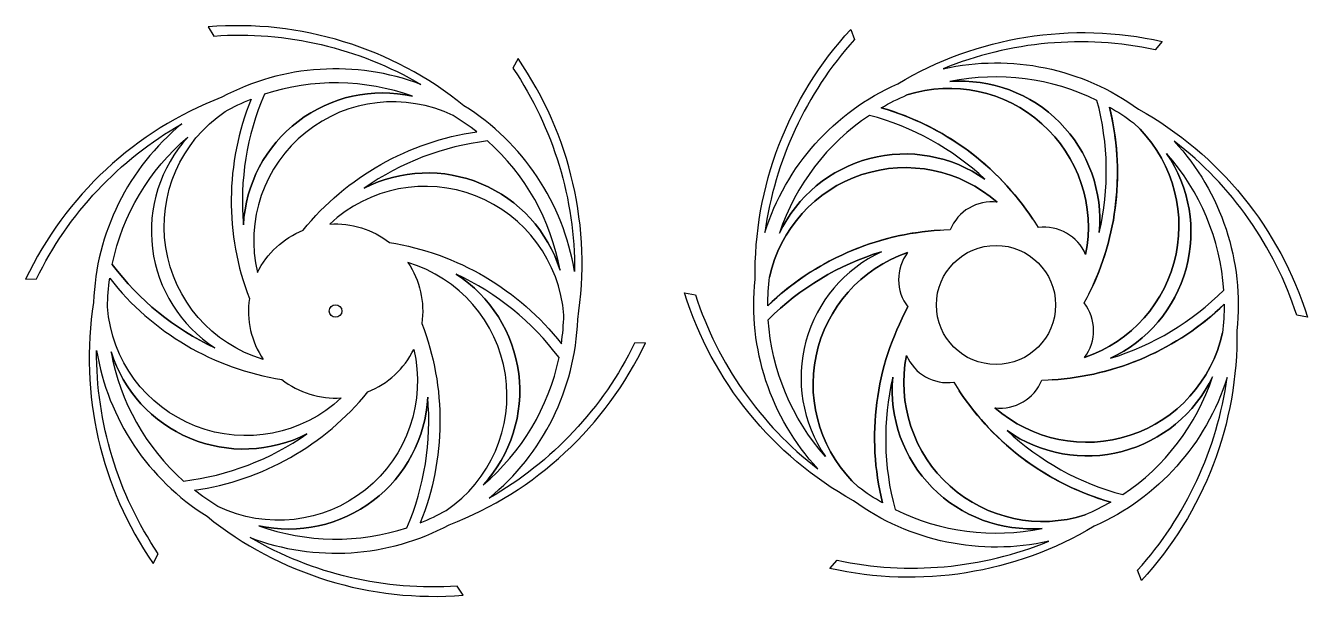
# Model space of a CAD drawing. Header units: millimetres. Extents: x 1072 to 2095, y 921 to 1376.
import ezdxf

# ---------------------------------------------------------------- set-up
doc = ezdxf.new("R2010")
doc.units = ezdxf.units.MM

msp = doc.modelspace()

# ---------------------------------------------------------------- linework, layer by layer
at = {"color": 1}
for points in [[(1512.7, 1142, 0.192462), (1465.1, 1350.2), (1461.1, 1342.5, -0.150774), (1510.2, 1180.2, 0.215453), (1422, 1312.6, 0.192462), (1218, 1375.5), (1222.6, 1368.2, -0.150774), (1387.7, 1329.6, 0.215453), (1228.9, 1319.4, 0.192462), (1072.4, 1174.1), (1081.1, 1174.4, -0.150774), (1197.1, 1298.2, 0.215453), (1126.6, 1155.6, 0.192462), (1174.1, 947.4), (1178.2, 955.1, -0.150774), (1129, 1117.4, 0.215453), (1217.2, 985, 0.192462), (1421.3, 922.1), (1416.7, 929.4, -0.150774), (1251.5, 968, 0.215453), (1410.3, 978.2, 0.192462), (1566.8, 1123.5), (1558.1, 1123.2, -0.150774), (1442.1, 999.5, 0.215453)], [(1262.8, 1321.7, 0.123444), (1246.1, 1217.5, -0.464393), (1381, 1320.1, 0.464393), (1246.1, 1217.5, -0.464393), (1381, 1320.1, 0.464393), (1246.1, 1217.5, -0.464393), (1381, 1320.1, 0.166933)], [(1252.2, 1317.8, 0.190097), (1250.9, 1158.7, 0.185441), (1261.9, 1110.1, -0.631262), (1231.5, 1308, -0.031472)], [(1293.8, 1213.3, -0.190097), (1432.3, 1291.7, 0.031472), (1413.4, 1304.7, 0.631262), (1257.3, 1179.4, -0.185441)], [(1201.9, 1287.6, 0.464393), (1223.3, 1119.5, -0.123444), (1141.5, 1186, 0.123444), (1223.3, 1119.5, -0.123444), (1141.5, 1186, 0.123444), (1223.3, 1119.5, -0.123444), (1141.5, 1186, -0.166933)], [(1440.9, 1284.5, 0.123444), (1342.4, 1246.8, -0.464393), (1498.7, 1181.3, 0.464393), (1342.4, 1246.8, -0.464393), (1498.7, 1181.3, 0.464393), (1342.4, 1246.8, -0.464393), (1498.7, 1181.3, 0.166933)], [(1501.6, 1145.5, 0.631262), (1315, 1218.1, -0.185441), (1362.6, 1203.4, -0.190097), (1499.7, 1122.7, 0.031472)], [(1407.8, 989.6, 0.631262), (1377.3, 1187.5, -0.185441), (1388.4, 1138.9, -0.190097), (1387.1, 979.8, 0.031472)], [(1497.8, 1111.6, 0.123444), (1415.9, 1178.1, -0.464393), (1437.3, 1010, 0.464393), (1415.9, 1178.1, -0.464393), (1437.3, 1010, 0.464393), (1415.9, 1178.1, -0.464393), (1437.3, 1010, 0.166933)], [(1139.5, 1174.9, 0.190097), (1276.7, 1094.2, 0.185441), (1324.2, 1079.5, -0.631262), (1137.7, 1152.1, -0.031472)], [(1198.3, 1013.1, 0.123444), (1296.8, 1050.8, -0.464393), (1140.6, 1116.3, 0.464393), (1296.8, 1050.8, -0.464393), (1140.6, 1116.3, 0.464393), (1296.8, 1050.8, -0.464393), (1140.6, 1116.3, 0.166933)], [(1207, 1005.9, 0.190097), (1345.4, 1084.3, 0.185441), (1382, 1118.2, -0.631262), (1225.8, 992.9, -0.031472)], [(1376.5, 975.9, 0.123444), (1393.1, 1080.1, -0.464393), (1258.3, 977.5, 0.464393), (1393.1, 1080.1, -0.464393), (1258.3, 977.5, 0.464393), (1393.1, 1080.1, -0.464393), (1258.3, 977.5, 0.166933)]]:
    msp.add_lwpolyline(points, format="xyb", close=True, dxfattribs=at)
at = {"color": 3}
for points in [[(1606.6, 1161.7, 0.150774), (1704.1, 1022.9, -0.215453), (1654.2, 1174, -0.192462), (1730.5, 1373.4), (1733.4, 1365.3, 0.150774), (1662, 1211.4, -0.215453), (1767.9, 1330.1, -0.192462), (1978.7, 1363.9), (1973.2, 1357.2, 0.150774), (1804.2, 1342.1, -0.215453), (1960, 1309.8, -0.192462), (2094.6, 1144), (2086.1, 1145.5, 0.150774), (1988.5, 1284.3, -0.215453), (2038.4, 1133.2, -0.192462), (1962.2, 933.8), (1959.2, 942, 0.150774), (2030.6, 1095.8, -0.215453), (1924.7, 977.1, -0.192462), (1713.9, 943.4), (1719.5, 950, 0.150774), (1888.4, 965.1, -0.215453), (1732.6, 997.4, -0.192462), (1598, 1163.2)], [(1809.6, 1331.8, -0.464393), (1928.7, 1211.4, 0.464393), (1809.6, 1331.8, -0.464393), (1928.7, 1211.4, 0.464393), (1809.6, 1331.8, -0.464393), (1928.7, 1211.4, 0.123444), (1926.8, 1316.8, 0.166933)], [(1775.3, 1321.2, -0.571617), (1917.8, 1193.8, 0.571617), (1775.3, 1321.2, -0.571617), (1917.8, 1193.8, 0.571617), (1775.3, 1321.2, -0.571617), (1917.8, 1193.8, 0.338966), (1880.1, 1215.3, 0.188142), (1754.8, 1310.9, -0.178421), (1875.7, 1222.1, 0.178421), (1754.8, 1310.9, -0.178421), (1875.7, 1222.1, 0.178421), (1754.8, 1310.9, -0.031472)], [(1955.9, 1298.9, -0.571617), (1916.9, 1111.8, 0.571617), (1955.9, 1298.9, -0.571617), (1916.9, 1111.8, 0.571617), (1955.9, 1298.9, -0.571617), (1916.9, 1111.8, 0.338966), (1916.6, 1155.2, 0.188142), (1936.8, 1311.5, -0.178421), (1920.4, 1162.4, 0.178421), (1936.8, 1311.5, -0.178421), (1920.4, 1162.4, 0.178421), (1936.8, 1311.5, -0.031472)], [(1673.6, 1210.9, -0.464393), (1837.5, 1253.9, 0.464393), (1673.6, 1210.9, -0.464393), (1837.5, 1253.9, 0.464393), (1673.6, 1210.9, -0.464393), (1837.5, 1253.9, 0.123444), (1745.3, 1304.9, 0.166933)], [(1982.3, 1274.5, -0.464393), (1937.5, 1111.1, 0.464393), (1982.3, 1274.5, -0.464393), (1937.5, 1111.1, 0.464393), (1982.3, 1274.5, -0.464393), (1937.5, 1111.1, 0.123444), (2027.9, 1165.5, 0.166933)], [(1665.7, 1175.9, -0.571617), (1847.2, 1235.6, 0.571617), (1665.7, 1175.9, -0.571617), (1847.2, 1235.6, 0.571617), (1665.7, 1175.9, -0.571617), (1847.2, 1235.6, 0.338966), (1809.8, 1213.6, 0.188142), (1664.3, 1153, -0.178421), (1801.7, 1213.3, 0.178421), (1664.3, 1153, -0.178421), (1801.7, 1213.3, 0.178421), (1664.3, 1153, -0.031472)], [(1664.7, 1141.8, -0.123444), (1755.1, 1196.1, 0.123444), (1664.7, 1141.8, -0.123444), (1755.1, 1196.1, 0.123444), (1664.7, 1141.8, -0.123444), (1755.1, 1196.1, 0.464393), (1710.3, 1032.7, -0.166933)], [(1736.7, 1008.3, -0.571617), (1775.8, 1195.4, 0.571617), (1736.7, 1008.3, -0.571617), (1775.8, 1195.4, 0.571617), (1736.7, 1008.3, -0.571617), (1775.8, 1195.4, 0.338966), (1776.1, 1152, 0.188142), (1755.8, 995.7, -0.188142), (1776.1, 1152, 0.188142), (1755.8, 995.7, -0.188142), (1776.1, 1152, 0.188142), (1755.8, 995.7, -0.031472)], [(2026.9, 1131.4, -0.571617), (1845.4, 1071.6, 0.571617), (2026.9, 1131.4, -0.571617), (1845.4, 1071.6, 0.571617), (2026.9, 1131.4, -0.571617), (1845.4, 1071.6, 0.338966), (1882.8, 1093.6, 0.188142), (2028.3, 1154.2, -0.178421), (1891, 1093.9, 0.178421), (2028.3, 1154.2, -0.178421), (1891, 1093.9, 0.178421), (2028.3, 1154.2, -0.031472)], [(1917.3, 986.1, -0.571617), (1774.9, 1113.4, 0.571617), (1917.3, 986.1, -0.571617), (1774.9, 1113.4, 0.571617), (1917.3, 986.1, -0.571617), (1774.9, 1113.4, 0.338966), (1812.6, 1092, 0.188142), (1937.8, 996.3, -0.178421), (1817, 1085.1, 0.178421), (1937.8, 996.3, -0.178421), (1817, 1085.1, 0.178421), (1937.8, 996.3, -0.031472)], [(1883, 975.4, -0.464393), (1763.9, 1095.9, 0.464393), (1883, 975.4, -0.464393), (1763.9, 1095.9, 0.464393), (1883, 975.4, -0.464393), (1763.9, 1095.9, 0.123444), (1765.8, 990.4, 0.166933)], [(2019, 1096.3, -0.464393), (1855.1, 1053.4, 0.464393), (2019, 1096.3, -0.464393), (1855.1, 1053.4, 0.464393), (2019, 1096.3, -0.464393), (1855.1, 1053.4, 0.123444), (1947.4, 1002.3, 0.166933)]]:
    msp.add_lwpolyline(points, format="xyb", close=True, dxfattribs=at)
msp.add_circle((1846.3, 1153.6), 47.5, dxfattribs=at)
at = {"color": 1}
msp.add_circle((1319.6, 1148.8), 5, dxfattribs=at)

doc.saveas('drawing.dxf')
